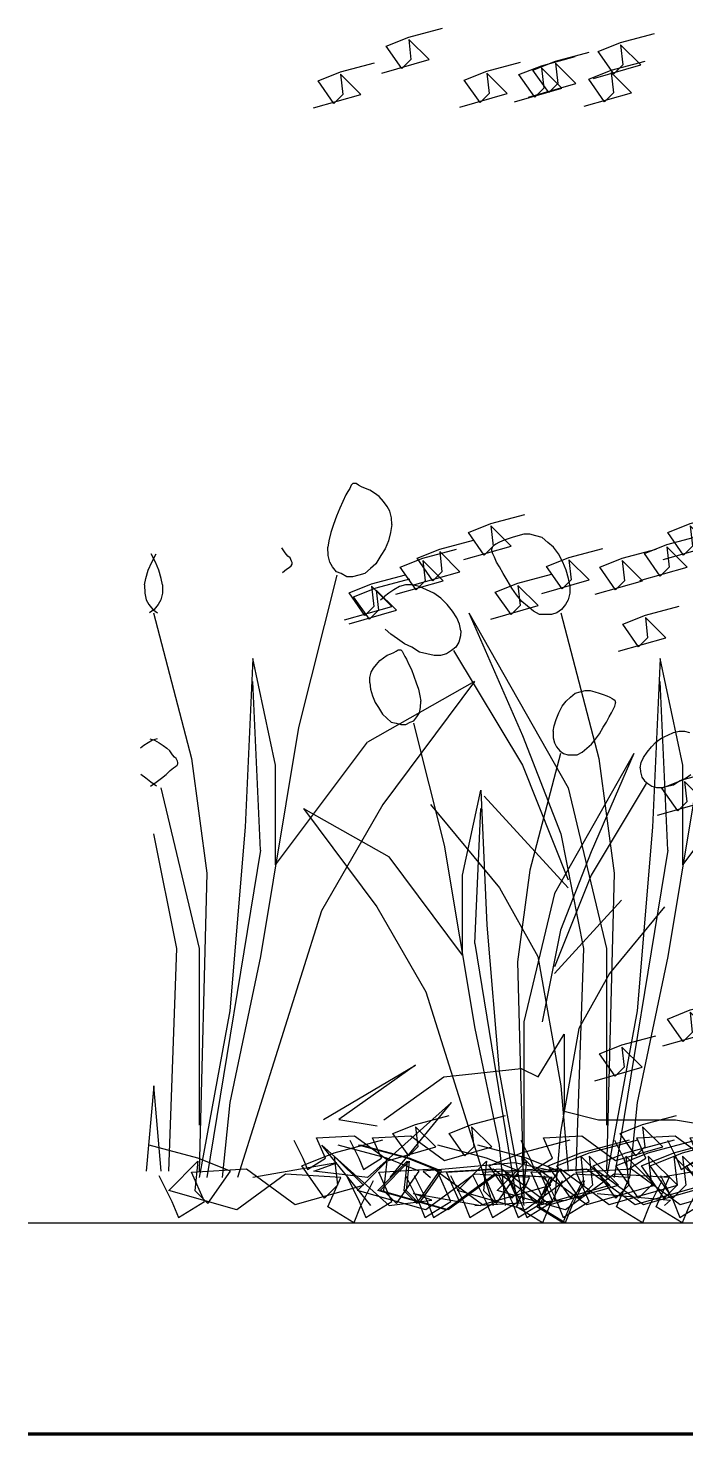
# Model space of a CAD drawing. Header units: metres. Extents: x -109 to 591, y -5 to 592.
# Drawn here: x 474.42 to 474.731, y 6.575 to 7.241 of the extents above; entities that cross this region are included whole.
import ezdxf

# ---------------------------------------------------------------- set-up
doc = ezdxf.new("R2010")
doc.units = ezdxf.units.M
doc.header["$LTSCALE"] = 0.03
doc.layers.add('ARBOLES', color=118, linetype='Continuous')
doc.layers.add('Areas verdes', color=74, linetype='Continuous')
doc.layers.add('Muro', color=7, linetype='Continuous', lineweight=70)
doc.layers.add('Muro bajo', color=7, linetype='Continuous', lineweight=30)

# ---------------------------------------------------------------- blocks, each defined once
blk = doc.blocks.new('palm1')
at = {"layer": 'ARBOLES', "color": 53}
blk.add_lwpolyline([(296.53048, 18.96119), (296.49887, 18.98375), (296.45823, 18.98826), (296.4492, 18.98375), (296.43566, 19.00631), (296.43566, 18.98375), (296.43566, 18.9657), (296.41759, 18.96119), (296.37695, 18.96119), (296.32276, 18.95216)], dxfattribs=at)

msp = doc.modelspace()

# ---------------------------------------------------------------- linework, layer by layer
at = {"layer": 'Areas verdes', "color": 6, "linetype": 'Continuous'}
for p, q in [((474.57178, 7.02299), (474.57093, 7.02144)), ((474.57256, 7.02454), (474.57178, 7.02299)), ((474.57325, 7.02532), (474.57256, 7.02454)), ((474.57395, 7.02532), (474.57325, 7.02532)), ((474.57488, 7.02532), (474.57395, 7.02532)), ((474.57597, 7.02454), (474.57488, 7.02532)), ((474.57744, 7.02377), (474.57597, 7.02454)), ((474.57923, 7.02299), (474.57744, 7.02377)), ((474.58132, 7.02221), (474.57923, 7.02299)), ((474.5835, 7.02066), (474.58132, 7.02221)), ((474.5686, 7.01678), (474.56705, 7.01368)), ((474.56992, 7.01989), (474.5686, 7.01678)), ((474.57093, 7.02144), (474.56992, 7.01989)), ((474.58567, 7.01911), (474.5835, 7.02066)), ((474.58776, 7.01678), (474.58567, 7.01911)), ((474.58947, 7.01445), (474.58776, 7.01678)), ((474.56557, 7.0098), (474.5641, 7.00592)), ((474.56705, 7.01368), (474.56557, 7.0098)), ((474.59087, 7.01213), (474.58947, 7.01445)), ((474.59157, 7.00902), (474.59087, 7.01213)), ((474.59172, 7.00592), (474.59157, 7.00902)), ((474.56286, 7.00204), (474.56193, 6.99816)), ((474.5641, 7.00592), (474.56286, 7.00204)), ((474.59118, 7.00204), (474.59009, 6.99816)), ((474.59172, 7.00592), (474.59118, 7.00204)), ((474.56193, 6.99816), (474.56146, 6.99506)), ((474.59009, 6.99816), (474.58854, 6.99428)), ((474.63991, 6.99583), (474.63929, 6.99506)), ((474.64099, 6.99661), (474.63991, 6.99583)), ((474.64239, 6.99738), (474.64099, 6.99661)), ((474.64418, 6.99816), (474.64239, 6.99738)), ((474.64635, 6.99894), (474.64418, 6.99816)), ((474.64875, 6.99971), (474.64635, 6.99894)), ((474.65139, 7.00049), (474.64875, 6.99971)), ((474.65419, 7.00126), (474.65139, 7.00049)), ((474.65706, 7.00126), (474.65419, 7.00126)), ((474.66, 7.00049), (474.65706, 7.00126)), ((474.66288, 6.99971), (474.66, 7.00049)), ((474.66567, 6.99738), (474.66288, 6.99971)), ((474.66823, 6.99506), (474.66567, 6.99738)), ((474.47976, 6.98807), (474.47774, 6.99195)), ((474.47805, 6.98807), (474.48006, 6.99195)), ((474.5413, 6.99244), (474.53967, 6.99477)), ((474.54254, 6.99089), (474.5413, 6.99244)), ((474.54355, 6.99011), (474.54254, 6.99089)), ((474.54425, 6.98856), (474.54355, 6.99011)), ((474.54456, 6.98778), (474.54425, 6.98856)), ((474.56154, 6.99118), (474.56146, 6.99506)), ((474.56231, 6.98807), (474.56154, 6.99118)), ((474.58652, 6.99118), (474.5842, 6.9873)), ((474.58854, 6.99428), (474.58652, 6.99118)), ((474.63929, 6.99506), (474.63905, 6.99428)), ((474.63913, 6.99351), (474.63905, 6.99428)), ((474.63952, 6.99195), (474.63913, 6.99351)), ((474.6403, 6.9904), (474.63952, 6.99195)), ((474.64138, 6.98807), (474.6403, 6.9904)), ((474.67063, 6.99195), (474.66823, 6.99506)), ((474.67265, 6.98807), (474.67063, 6.99195)), ((474.47525, 6.98031), (474.47642, 6.98419)), ((474.47642, 6.98419), (474.47805, 6.98807)), ((474.48139, 6.98419), (474.47976, 6.98807)), ((474.48255, 6.98031), (474.48139, 6.98419)), ((474.53998, 6.98313), (474.54184, 6.98468)), ((474.54184, 6.98468), (474.54316, 6.98546)), ((474.54316, 6.98546), (474.54401, 6.98623)), ((474.54401, 6.98623), (474.54448, 6.98701)), ((474.54448, 6.98701), (474.54456, 6.98778)), ((474.56371, 6.98575), (474.56231, 6.98807)), ((474.56557, 6.98342), (474.56371, 6.98575)), ((474.56782, 6.98264), (474.56557, 6.98342)), ((474.57038, 6.98109), (474.56782, 6.98264)), ((474.57605, 6.98187), (474.57318, 6.98109)), ((474.57892, 6.98264), (474.57605, 6.98187)), ((474.58163, 6.98497), (474.57892, 6.98264)), ((474.5842, 6.9873), (474.58163, 6.98497)), ((474.64278, 6.98575), (474.64138, 6.98807)), ((474.64441, 6.98264), (474.64278, 6.98575)), ((474.64635, 6.97954), (474.64441, 6.98264)), ((474.67428, 6.98419), (474.67265, 6.98807)), ((474.67545, 6.98031), (474.67428, 6.98419)), ((474.47463, 6.97721), (474.47525, 6.98031)), ((474.47463, 6.97721), (474.47471, 6.97333)), ((474.48317, 6.97721), (474.48255, 6.98031)), ((474.48317, 6.97721), (474.48309, 6.97333)), ((474.57318, 6.98109), (474.57038, 6.98109)), ((474.59537, 6.97643), (474.59273, 6.97488)), ((474.59824, 6.97721), (474.59537, 6.97643)), ((474.60134, 6.97721), (474.59824, 6.97721)), ((474.60468, 6.97643), (474.60134, 6.97721)), ((474.60817, 6.97488), (474.60468, 6.97643)), ((474.64852, 6.97566), (474.64635, 6.97954)), ((474.65085, 6.97256), (474.64852, 6.97566)), ((474.67607, 6.97721), (474.67545, 6.98031)), ((474.67607, 6.97721), (474.67599, 6.97333)), ((474.47471, 6.97333), (474.47541, 6.97023)), ((474.47541, 6.97023), (474.47673, 6.9679)), ((474.48239, 6.97023), (474.48108, 6.9679)), ((474.48309, 6.97333), (474.48239, 6.97023)), ((474.58645, 6.97023), (474.58823, 6.97178)), ((474.59033, 6.97333), (474.58823, 6.97178)), ((474.59273, 6.97488), (474.59033, 6.97333)), ((474.61159, 6.97333), (474.60817, 6.97488)), ((474.61492, 6.971), (474.61159, 6.97333)), ((474.61787, 6.9679), (474.61492, 6.971)), ((474.65333, 6.96945), (474.65085, 6.97256)), ((474.65605, 6.96712), (474.65333, 6.96945)), ((474.67529, 6.97023), (474.67397, 6.9679)), ((474.67599, 6.97333), (474.67529, 6.97023)), ((474.47673, 6.9679), (474.47859, 6.96557)), ((474.47921, 6.96557), (474.47696, 6.96402)), ((474.47859, 6.96557), (474.48084, 6.96402)), ((474.48108, 6.9679), (474.47921, 6.96557)), ((474.62043, 6.9648), (474.61787, 6.9679)), ((474.62253, 6.96169), (474.62043, 6.9648)), ((474.65884, 6.9648), (474.65605, 6.96712)), ((474.66171, 6.96324), (474.65884, 6.9648)), ((474.66458, 6.96324), (474.66171, 6.96324)), ((474.6673, 6.96324), (474.66458, 6.96324)), ((474.66986, 6.96402), (474.6673, 6.96324)), ((474.67211, 6.96557), (474.66986, 6.96402)), ((474.67397, 6.9679), (474.67211, 6.96557)), ((474.59134, 6.95393), (474.58854, 6.95626)), ((474.62385, 6.95859), (474.62253, 6.96169)), ((474.62447, 6.95549), (474.62385, 6.95859)), ((474.62447, 6.95549), (474.62423, 6.95316)), ((474.59444, 6.95161), (474.59134, 6.95393)), ((474.59778, 6.94928), (474.59444, 6.95161)), ((474.60127, 6.94773), (474.59778, 6.94928)), ((474.62346, 6.95005), (474.62198, 6.94773)), ((474.62423, 6.95316), (474.62346, 6.95005)), ((474.58609, 6.94144), (474.58783, 6.94268)), ((474.58783, 6.94268), (474.58956, 6.94392)), ((474.58956, 6.94392), (474.59124, 6.94454)), ((474.59124, 6.94454), (474.59267, 6.94516)), ((474.59267, 6.94516), (474.59385, 6.94579)), ((474.59385, 6.94579), (474.59472, 6.94641)), ((474.59472, 6.94641), (474.59546, 6.94641)), ((474.59546, 6.94641), (474.59602, 6.94641)), ((474.59602, 6.94641), (474.59658, 6.94579)), ((474.59658, 6.94579), (474.5972, 6.94454)), ((474.5972, 6.94454), (474.59788, 6.9433)), ((474.59788, 6.9433), (474.59869, 6.94206)), ((474.59869, 6.94206), (474.59974, 6.93958)), ((474.60484, 6.9454), (474.60127, 6.94773)), ((474.60833, 6.94462), (474.60484, 6.9454)), ((474.61174, 6.94385), (474.60833, 6.94462)), ((474.61485, 6.94385), (474.61174, 6.94385)), ((474.61764, 6.94462), (474.61485, 6.94385)), ((474.62004, 6.94617), (474.61764, 6.94462)), ((474.62198, 6.94773), (474.62004, 6.94617)), ((474.58137, 6.93337), (474.58193, 6.93585)), ((474.58193, 6.93585), (474.58305, 6.93772)), ((474.58305, 6.93772), (474.58441, 6.93958)), ((474.58441, 6.93958), (474.58609, 6.94144)), ((474.59974, 6.93958), (474.60099, 6.93709)), ((474.60099, 6.93709), (474.60216, 6.93399)), ((474.58125, 6.93089), (474.58137, 6.93337)), ((474.58125, 6.93089), (474.58168, 6.92778)), ((474.60216, 6.93399), (474.60334, 6.93089)), ((474.60334, 6.93089), (474.60434, 6.92778)), ((474.58168, 6.92778), (474.58255, 6.92468)), ((474.58255, 6.92468), (474.58379, 6.92158)), ((474.60434, 6.92778), (474.60508, 6.92468)), ((474.60508, 6.92468), (474.60545, 6.9222)), ((474.60539, 6.91909), (474.60545, 6.9222)), ((474.67243, 6.91971), (474.67436, 6.9222)), ((474.67436, 6.9222), (474.6764, 6.92406)), ((474.6764, 6.92406), (474.67864, 6.92592)), ((474.67864, 6.92592), (474.68094, 6.92654)), ((474.68094, 6.92654), (474.6833, 6.92716)), ((474.6833, 6.92716), (474.68559, 6.92716)), ((474.68559, 6.92716), (474.68783, 6.92654)), ((474.68783, 6.92654), (474.68994, 6.92592)), ((474.68994, 6.92592), (474.69186, 6.9253)), ((474.69186, 6.9253), (474.6936, 6.92468)), ((474.6936, 6.92468), (474.69503, 6.92406)), ((474.69503, 6.92406), (474.69614, 6.92344)), ((474.69614, 6.92344), (474.69701, 6.92282)), ((474.69701, 6.92282), (474.69751, 6.9222)), ((474.69751, 6.9222), (474.6977, 6.92158)), ((474.58379, 6.92158), (474.5854, 6.91909)), ((474.5854, 6.91909), (474.58727, 6.91599)), ((474.58727, 6.91599), (474.58932, 6.91413)), ((474.60365, 6.91475), (474.60477, 6.91661)), ((474.60477, 6.91661), (474.60539, 6.91909)), ((474.66951, 6.91351), (474.67082, 6.91661)), ((474.67082, 6.91661), (474.67243, 6.91971)), ((474.69472, 6.91475), (474.69583, 6.91661)), ((474.69583, 6.91661), (474.6967, 6.91847)), ((474.6967, 6.91847), (474.69732, 6.91971)), ((474.69732, 6.91971), (474.69763, 6.92096)), ((474.69763, 6.92096), (474.6977, 6.92158)), ((474.58932, 6.91413), (474.59149, 6.91227)), ((474.59149, 6.91227), (474.59378, 6.91164)), ((474.59378, 6.91164), (474.59608, 6.91102)), ((474.59608, 6.91102), (474.59832, 6.91102)), ((474.59832, 6.91102), (474.60036, 6.91227)), ((474.60036, 6.91227), (474.60216, 6.91289)), ((474.60216, 6.91289), (474.60365, 6.91475)), ((474.66809, 6.90792), (474.66858, 6.9104)), ((474.66858, 6.9104), (474.66951, 6.91351)), ((474.69012, 6.90668), (474.69186, 6.90978)), ((474.69186, 6.90978), (474.69341, 6.91227)), ((474.69341, 6.91227), (474.69472, 6.91475)), ((474.47628, 6.90235), (474.47436, 6.90111)), ((474.47839, 6.9036), (474.47628, 6.90235)), ((474.47711, 6.90422), (474.47941, 6.9036)), ((474.48069, 6.90422), (474.47839, 6.9036)), ((474.47941, 6.9036), (474.48152, 6.90235)), ((474.48152, 6.90235), (474.48344, 6.90111)), ((474.66809, 6.90792), (474.66815, 6.90482)), ((474.66815, 6.90482), (474.66871, 6.90233)), ((474.66871, 6.90233), (474.66976, 6.90047)), ((474.68627, 6.90171), (474.68826, 6.9042)), ((474.68826, 6.9042), (474.69012, 6.90668)), ((474.71464, 6.90047), (474.717, 6.90295)), ((474.717, 6.90295), (474.71967, 6.90482)), ((474.71967, 6.90482), (474.7224, 6.90606)), ((474.7224, 6.90606), (474.7252, 6.9073)), ((474.7252, 6.9073), (474.72786, 6.90792)), ((474.72786, 6.90792), (474.73035, 6.90792)), ((474.73035, 6.90792), (474.73264, 6.9073)), ((474.47436, 6.90111), (474.47268, 6.89987)), ((474.48344, 6.90111), (474.48512, 6.89987)), ((474.48655, 6.89863), (474.48512, 6.89987)), ((474.48785, 6.89677), (474.48655, 6.89863)), ((474.48884, 6.89553), (474.48785, 6.89677)), ((474.48965, 6.8949), (474.48884, 6.89553)), ((474.66976, 6.90047), (474.67125, 6.89861)), ((474.67125, 6.89861), (474.67305, 6.89737)), ((474.67305, 6.89737), (474.6751, 6.89675)), ((474.6751, 6.89675), (474.67727, 6.89675)), ((474.67727, 6.89675), (474.67957, 6.89675)), ((474.67957, 6.89675), (474.68187, 6.89799)), ((474.68187, 6.89799), (474.6841, 6.89985)), ((474.6841, 6.89985), (474.68627, 6.90171)), ((474.70986, 6.89302), (474.71092, 6.89551)), ((474.71092, 6.89551), (474.71259, 6.89799)), ((474.71259, 6.89799), (474.71464, 6.90047)), ((474.48487, 6.88746), (474.4868, 6.88932)), ((474.4868, 6.88932), (474.48828, 6.89056)), ((474.48828, 6.89056), (474.48934, 6.89118)), ((474.48934, 6.89118), (474.49002, 6.8918)), ((474.49021, 6.89366), (474.48965, 6.8949)), ((474.49002, 6.8918), (474.4904, 6.89242)), ((474.49046, 6.89304), (474.49021, 6.89366)), ((474.4904, 6.89242), (474.49046, 6.89304)), ((474.70937, 6.89054), (474.70986, 6.89302)), ((474.70937, 6.89054), (474.70955, 6.88868)), ((474.70955, 6.88868), (474.71017, 6.88619)), ((474.47517, 6.88559), (474.47293, 6.88746)), ((474.47765, 6.88373), (474.47517, 6.88559)), ((474.47748, 6.88187), (474.48015, 6.88373)), ((474.48032, 6.88187), (474.47765, 6.88373)), ((474.48015, 6.88373), (474.48264, 6.88559)), ((474.48264, 6.88559), (474.48487, 6.88746)), ((474.71017, 6.88619), (474.71135, 6.88433)), ((474.71135, 6.88433), (474.7129, 6.88309)), ((474.7129, 6.88309), (474.71483, 6.88185)), ((474.72228, 6.88185), (474.72507, 6.88247)), ((474.72507, 6.88247), (474.72793, 6.88433)), ((474.72793, 6.88433), (474.73072, 6.88557)), ((474.73072, 6.88557), (474.73339, 6.88744)), ((474.71483, 6.88185), (474.71706, 6.88123)), ((474.71706, 6.88123), (474.71955, 6.88123)), ((474.71955, 6.88123), (474.72228, 6.88185))]:
    msp.add_line(p, q, dxfattribs=at)
at = {"layer": 'Areas verdes', "linetype": 'Continuous'}
for p, q in [((474.56573, 6.98187), (474.54757, 6.90971)), ((474.47883, 6.96402), (474.4969, 6.89496)), ((474.62827, 6.96402), (474.65356, 6.90583)), ((474.62827, 6.96402), (474.67529, 6.881)), ((474.67172, 6.96402), (474.6898, 6.89496)), ((474.52585, 6.94229), (474.52228, 6.86237)), ((474.53671, 6.89186), (474.52585, 6.94229)), ((474.62098, 6.94617), (474.65356, 6.89186)), ((474.71874, 6.94229), (474.71517, 6.86237)), ((474.7296, 6.89186), (474.71874, 6.94229)), ((474.52949, 6.85151), (474.52585, 6.93143)), ((474.63091, 6.93143), (474.58016, 6.90272)), ((474.63091, 6.93143), (474.58745, 6.87324)), ((474.72239, 6.85151), (474.71874, 6.93143)), ((474.54757, 6.90971), (474.52949, 6.80108)), ((474.60204, 6.91164), (474.61657, 6.85392)), ((474.74047, 6.90971), (474.72239, 6.80108)), ((474.53671, 6.84453), (474.58016, 6.90272)), ((474.65356, 6.90583), (474.67172, 6.85927)), ((474.7296, 6.84453), (474.77306, 6.90272)), ((474.67156, 6.89737), (474.6571, 6.84212)), ((474.70632, 6.89737), (474.66871, 6.83095)), ((474.70632, 6.89737), (474.68609, 6.85081)), ((474.4969, 6.89496), (474.50412, 6.84065)), ((474.53671, 6.84453), (474.53671, 6.89186)), ((474.65356, 6.89186), (474.67529, 6.83754)), ((474.6898, 6.89496), (474.69702, 6.84065)), ((474.7296, 6.84453), (474.7296, 6.89186)), ((474.71216, 6.88309), (474.68609, 6.83964)), ((474.48239, 6.881), (474.50055, 6.80496)), ((474.62526, 6.83964), (474.63395, 6.87999)), ((474.63395, 6.87999), (474.6368, 6.81605)), ((474.67529, 6.83367), (474.63549, 6.87712)), ((474.67529, 6.881), (474.69345, 6.80496)), ((474.5499, 6.8713), (474.59049, 6.84833)), ((474.5499, 6.8713), (474.58466, 6.82474)), ((474.58745, 6.87324), (474.55843, 6.8228)), ((474.61011, 6.87324), (474.6427, 6.83367)), ((474.63103, 6.80736), (474.63395, 6.8713)), ((474.52228, 6.86237), (474.51498, 6.77547)), ((474.71517, 6.86237), (474.70788, 6.77547)), ((474.47883, 6.85927), (474.48969, 6.80496)), ((474.67172, 6.85927), (474.68258, 6.80496)), ((474.52949, 6.85151), (474.50412, 6.69633)), ((474.61657, 6.85392), (474.63103, 6.76701)), ((474.68609, 6.85081), (474.67156, 6.81357)), ((474.72239, 6.85151), (474.69702, 6.69633)), ((474.62526, 6.80177), (474.59049, 6.84833)), ((474.6571, 6.84212), (474.65133, 6.79867)), ((474.50412, 6.84065), (474.50055, 6.69943)), ((474.62526, 6.80177), (474.62526, 6.83964)), ((474.68609, 6.83964), (474.66871, 6.79619)), ((474.69702, 6.84065), (474.69345, 6.69943)), ((474.6427, 6.83367), (474.66086, 6.80108)), ((474.66871, 6.83095), (474.65418, 6.77012)), ((474.55843, 6.8228), (474.51863, 6.69633)), ((474.58466, 6.82474), (474.60788, 6.78439)), ((474.66871, 6.79308), (474.70055, 6.82784)), ((474.72085, 6.82474), (474.69478, 6.79308)), ((474.6368, 6.81605), (474.64264, 6.74653)), ((474.67156, 6.81357), (474.66287, 6.77012)), ((474.48969, 6.80496), (474.48604, 6.69943)), ((474.50055, 6.80496), (474.50055, 6.72116)), ((474.63103, 6.80736), (474.65133, 6.68321)), ((474.68258, 6.80496), (474.67894, 6.69943)), ((474.69345, 6.80496), (474.69345, 6.72116)), ((474.52949, 6.80108), (474.51498, 6.73202)), ((474.65133, 6.79867), (474.65418, 6.6857)), ((474.66086, 6.80108), (474.67172, 6.73978)), ((474.72239, 6.80108), (474.70788, 6.73202)), ((474.69478, 6.79308), (474.68025, 6.76701)), ((474.60788, 6.78439), (474.63972, 6.68321)), ((474.51498, 6.77547), (474.50055, 6.69633)), ((474.70788, 6.77547), (474.69345, 6.69633)), ((474.65418, 6.77012), (474.65418, 6.70308)), ((474.63103, 6.76701), (474.64264, 6.71177)), ((474.68025, 6.76701), (474.67156, 6.71797)), ((474.55945, 6.72397), (474.60291, 6.74958)), ((474.60291, 6.74958), (474.56667, 6.72397)), ((474.64264, 6.74653), (474.65418, 6.68321)), ((474.47898, 6.73978), (474.47541, 6.69943)), ((474.47883, 6.73978), (474.48239, 6.69943)), ((474.67172, 6.73978), (474.67529, 6.69943)), ((474.51498, 6.73202), (474.51141, 6.69633)), ((474.62004, 6.73202), (474.58016, 6.69633)), ((474.59102, 6.69633), (474.62004, 6.73202)), ((474.70788, 6.73202), (474.70431, 6.69633)), ((474.56667, 6.72397), (474.58475, 6.72087)), ((474.67156, 6.71797), (474.66871, 6.6857)), ((474.55859, 6.71177), (474.59049, 6.68321)), ((474.5818, 6.68321), (474.55859, 6.71177)), ((474.64264, 6.71177), (474.64549, 6.68321)), ((474.56573, 6.70331), (474.52585, 6.69633)), ((474.55487, 6.69943), (474.56573, 6.70331)), ((474.65, 6.70331), (474.60654, 6.69943)), ((474.66807, 6.69943), (474.65, 6.70331)), ((474.75862, 6.70331), (474.71874, 6.69633)), ((474.58016, 6.69633), (474.55487, 6.69943)), ((474.60654, 6.69943), (474.61011, 6.69633)), ((474.60204, 6.6888), (474.63395, 6.68321)), ((474.61073, 6.6857), (474.60204, 6.6888)), ((474.68894, 6.6888), (474.72371, 6.6857)), ((474.59049, 6.68321), (474.61073, 6.6857)), ((474.63103, 6.68321), (474.67448, 6.6857)), ((474.72371, 6.6857), (474.72085, 6.68321))]:
    msp.add_line(p, q, dxfattribs=at)
at = {"layer": 'Areas verdes'}
for points in [[(474.58694, 7.21978), (474.60935, 7.22618), (474.59975, 7.23578), (474.60081, 7.22618), (474.59655, 7.22191), (474.58908, 7.23258), (474.59975, 7.23684), (474.61575, 7.24111)], [(474.68725, 7.21726), (474.70966, 7.22366), (474.70006, 7.23325), (474.70112, 7.22366), (474.69685, 7.21939), (474.68939, 7.23005), (474.70006, 7.23432), (474.71606, 7.23858)], [(474.65641, 7.20845), (474.67882, 7.21485), (474.66922, 7.22445), (474.67029, 7.21485), (474.66602, 7.21059), (474.65855, 7.22125), (474.66922, 7.22551), (474.68523, 7.22978)], [(474.55471, 7.20331), (474.57711, 7.2097), (474.56751, 7.2193), (474.56858, 7.2097), (474.56431, 7.20544), (474.55684, 7.2161), (474.56751, 7.22037), (474.58352, 7.22463)], [(474.62392, 7.20372), (474.64633, 7.21012), (474.63672, 7.21971), (474.63779, 7.21012), (474.63352, 7.20585), (474.62605, 7.21651), (474.63672, 7.22078), (474.65273, 7.22504)], [(474.64981, 7.20625), (474.67221, 7.21265), (474.66261, 7.22225), (474.66368, 7.21265), (474.65941, 7.20839), (474.65194, 7.21905), (474.66261, 7.22331), (474.67862, 7.22758)], [(474.68285, 7.20405), (474.70526, 7.21045), (474.69565, 7.22005), (474.69672, 7.21045), (474.69245, 7.20619), (474.68498, 7.21685), (474.69565, 7.22111), (474.71166, 7.22538)], [(474.62585, 6.98927), (474.64826, 6.99567), (474.63866, 7.00527), (474.63972, 6.99567), (474.63545, 6.99141), (474.62799, 7.00207), (474.63866, 7.00633), (474.65466, 7.0106)], [(474.72028, 6.98927), (474.74269, 6.99567), (474.73309, 7.00527), (474.73415, 6.99567), (474.72988, 6.99141), (474.72241, 7.00207), (474.73309, 7.00633), (474.74909, 7.0106)], [(474.6016, 6.97709), (474.62401, 6.98349), (474.6144, 6.99308), (474.61547, 6.98349), (474.6112, 6.97922), (474.60373, 6.98988), (474.6144, 6.99415), (474.63041, 6.99841)], [(474.70921, 6.9793), (474.73162, 6.9857), (474.72201, 6.9953), (474.72308, 6.9857), (474.71881, 6.98144), (474.71134, 6.9921), (474.72201, 6.99636), (474.73802, 7.00063)], [(474.59361, 6.9728), (474.61602, 6.97919), (474.60642, 6.98879), (474.60749, 6.97919), (474.60322, 6.97493), (474.59575, 6.98559), (474.60642, 6.98986), (474.62243, 6.99412)], [(474.66283, 6.97321), (474.68524, 6.97961), (474.67563, 6.9892), (474.6767, 6.97961), (474.67243, 6.97534), (474.66496, 6.986), (474.67563, 6.99027), (474.69164, 6.99453)], [(474.68804, 6.9728), (474.71045, 6.97919), (474.70085, 6.98879), (474.70192, 6.97919), (474.69765, 6.97493), (474.69018, 6.98559), (474.70085, 6.98986), (474.71686, 6.99412)], [(474.56936, 6.96061), (474.59177, 6.96701), (474.58217, 6.97661), (474.58323, 6.96701), (474.57896, 6.96275), (474.57149, 6.97341), (474.58217, 6.97767), (474.59817, 6.98194)], [(474.63857, 6.96103), (474.66098, 6.96742), (474.65138, 6.97702), (474.65245, 6.96742), (474.64818, 6.96316), (474.64071, 6.97382), (474.65138, 6.97809), (474.66739, 6.98235)], [(474.57152, 6.95883), (474.59392, 6.96522), (474.58432, 6.97482), (474.58539, 6.96522), (474.58112, 6.96096), (474.57365, 6.97162), (474.58432, 6.97589), (474.60033, 6.98015)], [(474.69902, 6.94581), (474.72143, 6.95221), (474.71182, 6.9618), (474.71289, 6.95221), (474.70862, 6.94794), (474.70115, 6.9586), (474.71182, 6.96287), (474.72783, 6.96713)], [(474.71754, 6.86809), (474.73995, 6.87448), (474.73035, 6.88408), (474.73141, 6.87448), (474.72714, 6.87022), (474.71967, 6.88088), (474.73035, 6.88515), (474.74635, 6.88941)], [(474.72014, 6.75873), (474.74255, 6.76512), (474.73295, 6.77472), (474.73401, 6.76512), (474.72974, 6.76086), (474.72228, 6.77152), (474.73295, 6.77579), (474.74895, 6.78005)], [(474.6879, 6.74225), (474.71031, 6.74865), (474.70071, 6.75824), (474.70178, 6.74865), (474.69751, 6.74438), (474.69004, 6.75505), (474.70071, 6.75931), (474.71672, 6.76358)], [(474.54533, 6.71409), (474.5496, 6.70556), (474.55173, 6.70023), (474.56027, 6.70556), (474.556, 6.71516), (474.57414, 6.71622), (474.59015, 6.7045), (474.61256, 6.71089), (474.60295, 6.72049), (474.60402, 6.71089), (474.59975, 6.70663), (474.59228, 6.71729), (474.60295, 6.72156), (474.61896, 6.72582)], [(474.57188, 6.71409), (474.57615, 6.70556), (474.57828, 6.70023), (474.58682, 6.70556), (474.58255, 6.71516), (474.60069, 6.71622), (474.6167, 6.7045), (474.6391, 6.71089), (474.6295, 6.72049), (474.63057, 6.71089), (474.6263, 6.70663), (474.61883, 6.71729), (474.6295, 6.72156), (474.64551, 6.72582)], [(474.65288, 6.71409), (474.65715, 6.70556), (474.65928, 6.70023), (474.66782, 6.70556), (474.66355, 6.71516), (474.68169, 6.71622), (474.6977, 6.7045), (474.72011, 6.71089), (474.7105, 6.72049), (474.71157, 6.71089), (474.7073, 6.70663), (474.69983, 6.71729), (474.7105, 6.72156), (474.72651, 6.72582)], [(474.69712, 6.71409), (474.70139, 6.70556), (474.70353, 6.70023), (474.71206, 6.70556), (474.70779, 6.71516), (474.72593, 6.71622), (474.74194, 6.7045), (474.76435, 6.71089), (474.75475, 6.72049), (474.75581, 6.71089), (474.75154, 6.70663), (474.74407, 6.71729), (474.75475, 6.72156), (474.77075, 6.72582)], [(474.72231, 6.71409), (474.72658, 6.70556), (474.72871, 6.70023), (474.73725, 6.70556), (474.73298, 6.71516), (474.75112, 6.71622), (474.76713, 6.7045), (474.78954, 6.71089), (474.77993, 6.72049), (474.781, 6.71089), (474.77673, 6.70663), (474.76926, 6.71729), (474.77993, 6.72156), (474.79594, 6.72582)], [(474.58291, 6.69487), (474.57676, 6.68258), (474.57369, 6.67491), (474.5614, 6.68258), (474.56754, 6.6964), (474.54142, 6.69794), (474.51837, 6.68105), (474.4861, 6.69026), (474.49993, 6.70408), (474.49839, 6.69026), (474.50454, 6.68412), (474.5153, 6.69947), (474.49993, 6.70561), (474.47688, 6.71175)], [(474.48147, 6.69737), (474.48761, 6.68509), (474.49069, 6.67741), (474.50298, 6.68509), (474.49683, 6.69891), (474.52296, 6.70044), (474.54601, 6.68355), (474.57828, 6.69276), (474.56445, 6.70658), (474.56598, 6.69276), (474.55984, 6.68662), (474.54908, 6.70198), (474.56445, 6.70812), (474.58749, 6.71426)], [(474.67233, 6.69487), (474.66618, 6.68258), (474.66311, 6.67491), (474.65082, 6.68258), (474.65696, 6.6964), (474.63084, 6.69794), (474.60779, 6.68105), (474.57552, 6.69026), (474.58935, 6.70408), (474.58781, 6.69026), (474.59396, 6.68412), (474.60472, 6.69947), (474.58935, 6.70561), (474.5663, 6.71175)], [(474.5702, 6.69737), (474.57635, 6.68509), (474.57942, 6.67741), (474.59171, 6.68509), (474.58556, 6.69891), (474.61169, 6.70044), (474.63474, 6.68355), (474.66701, 6.69276), (474.65318, 6.70658), (474.65471, 6.69276), (474.64857, 6.68662), (474.63781, 6.70198), (474.65318, 6.70812), (474.67623, 6.71426)], [(474.68196, 6.69487), (474.67581, 6.68258), (474.67274, 6.67491), (474.66045, 6.68258), (474.66659, 6.6964), (474.64047, 6.69794), (474.61742, 6.68105), (474.58515, 6.69026), (474.59898, 6.70408), (474.59744, 6.69026), (474.60359, 6.68412), (474.61435, 6.69947), (474.59898, 6.70561), (474.57593, 6.71175)], [(474.68299, 6.69487), (474.67684, 6.68258), (474.67377, 6.67491), (474.66147, 6.68258), (474.66762, 6.6964), (474.6415, 6.69794), (474.61845, 6.68105), (474.58618, 6.69026), (474.60001, 6.70408), (474.59847, 6.69026), (474.60462, 6.68412), (474.61538, 6.69947), (474.60001, 6.70561), (474.57696, 6.71175)], [(474.59819, 6.69737), (474.60434, 6.68509), (474.60741, 6.67741), (474.6197, 6.68509), (474.61356, 6.69891), (474.63968, 6.70044), (474.66273, 6.68355), (474.695, 6.69276), (474.68117, 6.70658), (474.68271, 6.69276), (474.67656, 6.68662), (474.6658, 6.70198), (474.68117, 6.70812), (474.70422, 6.71426)], [(474.60227, 6.69737), (474.60841, 6.68509), (474.61149, 6.67741), (474.62378, 6.68509), (474.61763, 6.69891), (474.64376, 6.70044), (474.6668, 6.68355), (474.69907, 6.69276), (474.68524, 6.70658), (474.68678, 6.69276), (474.68063, 6.68662), (474.66988, 6.70198), (474.68524, 6.70812), (474.70829, 6.71426)], [(474.71961, 6.69487), (474.71347, 6.68258), (474.71039, 6.67491), (474.6981, 6.68258), (474.70425, 6.6964), (474.67812, 6.69794), (474.65508, 6.68105), (474.62281, 6.69026), (474.63664, 6.70408), (474.6351, 6.69026), (474.64125, 6.68412), (474.652, 6.69947), (474.63664, 6.70561), (474.61359, 6.71175)], [(474.61951, 6.69737), (474.62566, 6.68509), (474.62873, 6.67741), (474.64102, 6.68509), (474.63488, 6.69891), (474.661, 6.70044), (474.68405, 6.68355), (474.71632, 6.69276), (474.70249, 6.70658), (474.70403, 6.69276), (474.69788, 6.68662), (474.68712, 6.70198), (474.70249, 6.70812), (474.72554, 6.71426)], [(474.63018, 6.69737), (474.63633, 6.68509), (474.6394, 6.67741), (474.65169, 6.68509), (474.64555, 6.69891), (474.67167, 6.70044), (474.69472, 6.68355), (474.72699, 6.69276), (474.71316, 6.70658), (474.71469, 6.69276), (474.70855, 6.68662), (474.69779, 6.70198), (474.71316, 6.70812), (474.73621, 6.71426)], [(474.73849, 6.69487), (474.73234, 6.68258), (474.72927, 6.67491), (474.71698, 6.68258), (474.72312, 6.6964), (474.697, 6.69794), (474.67395, 6.68105), (474.64168, 6.69026), (474.65551, 6.70408), (474.65397, 6.69026), (474.66012, 6.68412), (474.67088, 6.69947), (474.65551, 6.70561), (474.63246, 6.71175)], [(474.64238, 6.69737), (474.64852, 6.68509), (474.6516, 6.67741), (474.66389, 6.68509), (474.65774, 6.69891), (474.68387, 6.70044), (474.70691, 6.68355), (474.73918, 6.69276), (474.72535, 6.70658), (474.72689, 6.69276), (474.72074, 6.68662), (474.70999, 6.70198), (474.72535, 6.70812), (474.7484, 6.71426)], [(474.64645, 6.69737), (474.6526, 6.68509), (474.65567, 6.67741), (474.66796, 6.68509), (474.66182, 6.69891), (474.68794, 6.70044), (474.71099, 6.68355), (474.74326, 6.69276), (474.72943, 6.70658), (474.73096, 6.69276), (474.72482, 6.68662), (474.71406, 6.70198), (474.72943, 6.70812), (474.75248, 6.71426)], [(474.6637, 6.69737), (474.66984, 6.68509), (474.67292, 6.67741), (474.68521, 6.68509), (474.67906, 6.69891), (474.70518, 6.70044), (474.72823, 6.68355), (474.7605, 6.69276), (474.74667, 6.70658), (474.74821, 6.69276), (474.74206, 6.68662), (474.73131, 6.70198), (474.74667, 6.70812), (474.76972, 6.71426)], [(474.71891, 6.69737), (474.72506, 6.68509), (474.72813, 6.67741), (474.74042, 6.68509), (474.73428, 6.69891), (474.7604, 6.70044), (474.78345, 6.68355), (474.81572, 6.69276), (474.80189, 6.70658), (474.80343, 6.69276), (474.79728, 6.68662), (474.78652, 6.70198), (474.80189, 6.70812), (474.82494, 6.71426)]]:
    msp.add_lwpolyline(points, dxfattribs=at)
at = {"layer": 'Muro'}
msp.add_line((474.41951, 6.57491), (486.28632, 6.57491), dxfattribs=at)
at = {"layer": 'Muro bajo'}
msp.add_line((474.41951, 6.67491), (486.28632, 6.67491), dxfattribs=at)

# ---------------------------------------------------------------- block references
at = {"layer": 'ARBOLES', "color": 35, "xscale": -0.9000000000000004, "yscale": 0.9, "zscale": 0.9}
msp.add_blockref('palm1', (741.4654, -10.34133), dxfattribs=at)

doc.saveas('drawing.dxf')
